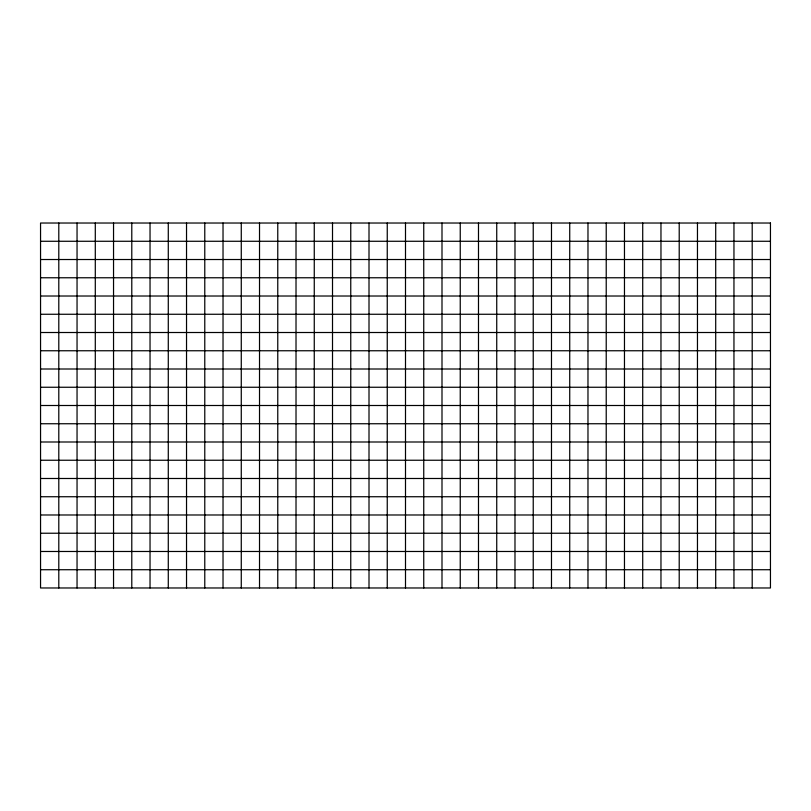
<?xml version="1.0" encoding="UTF-8"?>
<svg xmlns="http://www.w3.org/2000/svg" width="811" height="811" viewBox="0 0 811 811"><rect width="100%" height="100%" fill="white"/><g stroke="black" fill="none" stroke-linecap="round" stroke-linejoin="round"><path stroke-width="1.22" d="M40.55 241.272L770.45 241.272M40.55 259.52L770.45 259.52M40.55 277.767L770.45 277.767M40.55 296.015L770.45 296.015M40.55 314.262L770.45 314.262M40.55 332.51L770.45 332.51M40.55 350.757L770.45 350.757M40.55 369.005L770.45 369.005M40.55 387.252L770.45 387.252M40.55 405.5L770.45 405.5M40.55 423.747L770.45 423.747M40.55 441.995L770.45 441.995M40.55 460.242L770.45 460.242M40.55 478.49L770.45 478.49M40.55 496.737L770.45 496.737M40.55 514.985L770.45 514.985M40.55 533.232L770.45 533.232M40.55 551.48L770.45 551.48M40.55 569.727L770.45 569.727M752.202 223.025L752.202 587.975M733.955 223.025L733.955 587.975M715.707 223.025L715.707 587.975M697.46 223.025L697.46 587.975M679.212 223.025L679.212 587.975M660.965 223.025L660.965 587.975M642.717 223.025L642.717 587.975M624.47 223.025L624.47 587.975M606.222 223.025L606.222 587.975M587.975 223.025L587.975 587.975M569.727 223.025L569.727 587.975M551.48 223.025L551.48 587.975M533.232 223.025L533.232 587.975M514.985 223.025L514.985 587.975M496.737 223.025L496.737 587.975M478.49 223.025L478.49 587.975M460.242 223.025L460.242 587.975M441.995 223.025L441.995 587.975M423.747 223.025L423.747 587.975M405.5 223.025L405.5 587.975M387.252 223.025L387.252 587.975M369.005 223.025L369.005 587.975M350.757 223.025L350.757 587.975M332.51 223.025L332.51 587.975M314.262 223.025L314.262 587.975M296.015 223.025L296.015 587.975M277.767 223.025L277.767 587.975M259.52 223.025L259.52 587.975M241.272 223.025L241.272 587.975M223.025 223.025L223.025 587.975M204.777 223.025L204.777 587.975M186.53 223.025L186.53 587.975M168.282 223.025L168.282 587.975M150.035 223.025L150.035 587.975M131.787 223.025L131.787 587.975M113.54 223.025L113.54 587.975M95.292 223.025L95.292 587.975M77.045 223.025L77.045 587.975M58.797 223.025L58.797 587.975M770.45 223.025L40.55 223.025L40.55 587.975L770.45 587.975L770.45 223.025"/></g></svg>
